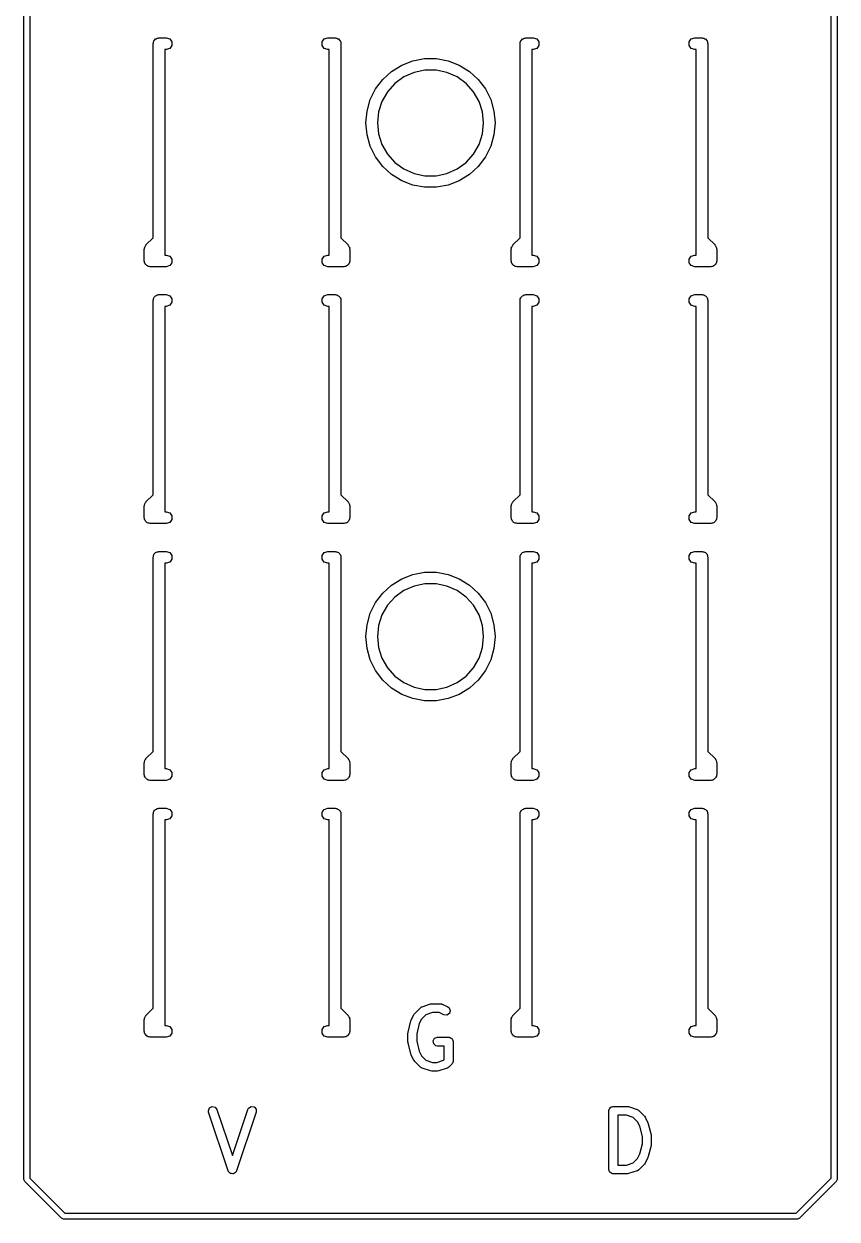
# Model space of a CAD drawing. Extents: x 93.1 to 106.9, y -113.8 to -76.2.
# Drawn here: x 93.08 to 106.92, y -113.8 to -93.44 of the extents above; entities that cross this region are included whole.
import ezdxf

# ---------------------------------------------------------------- set-up
doc = ezdxf.new("R2010")
doc.units = 0
doc.layers.add('BLACK', color=7, linetype='CONTINUOUS')

msp = doc.modelspace()

# ---------------------------------------------------------------- linework, layer by layer
at = {"layer": 'BLACK', "linetype": 'CONTINUOUS'}
for p, q in [((93.075, -113.125), (93.075, -76.875)), ((93.175, -76.89571), (93.175, -113.104289)), ((106.825, -113.104289), (106.825, -76.89571)), ((106.925, -76.875), (106.925, -113.125)), ((95.275, -93.775), (95.279894, -93.759937)), ((95.275, -97.083578), (95.275, -93.775)), ((95.279894, -93.744098), (95.289203, -93.731284)), ((95.279894, -93.759937), (95.279894, -93.744098)), ((95.289203, -93.731284), (95.294098, -93.716221)), ((95.294098, -93.716221), (95.306911, -93.706911)), ((95.306911, -93.706911), (95.316221, -93.694098)), ((95.316221, -93.694098), (95.331284, -93.689203)), ((95.331284, -93.689203), (95.344098, -93.679894)), ((95.344098, -93.679894), (95.359937, -93.679894)), ((95.359937, -93.679894), (95.375, -93.675)), ((95.375, -93.675), (95.5, -93.675)), ((95.5, -93.675), (95.558779, -93.694098)), ((95.558779, -93.855902), (95.5, -93.875)), ((95.558779, -93.694098), (95.595106, -93.744098)), ((95.595106, -93.805902), (95.558779, -93.855902)), ((95.595106, -93.744098), (95.595106, -93.805902)), ((98.154894, -93.744098), (98.191221, -93.694098)), ((98.154894, -93.805902), (98.154894, -93.744098)), ((98.191221, -93.855902), (98.154894, -93.805902)), ((98.191221, -93.694098), (98.25, -93.675)), ((98.25, -93.875), (98.191221, -93.855902)), ((98.25, -93.675), (98.375, -93.675)), ((98.375, -93.675), (98.390063, -93.679894)), ((98.390063, -93.679894), (98.405902, -93.679894)), ((98.405902, -93.679894), (98.418715, -93.689203)), ((98.418715, -93.689203), (98.433779, -93.694098)), ((98.433779, -93.694098), (98.443088, -93.706911)), ((98.443088, -93.706911), (98.455902, -93.716221)), ((98.455902, -93.716221), (98.460796, -93.731284)), ((98.460796, -93.731284), (98.470106, -93.744098)), ((98.470106, -93.744098), (98.470106, -93.759937)), ((98.470106, -93.759937), (98.475, -93.775)), ((98.475, -93.775), (98.475, -97.083579)), ((101.525, -93.775), (101.529894, -93.759937)), ((101.525, -97.083578), (101.525, -93.775)), ((101.529894, -93.744098), (101.539203, -93.731284)), ((101.529894, -93.759937), (101.529894, -93.744098)), ((101.539203, -93.731284), (101.544098, -93.716221)), ((101.544098, -93.716221), (101.556911, -93.706911)), ((101.556911, -93.706911), (101.566221, -93.694098)), ((101.566221, -93.694098), (101.581284, -93.689203)), ((101.581284, -93.689203), (101.594098, -93.679894)), ((101.594098, -93.679894), (101.609937, -93.679894)), ((101.609937, -93.679894), (101.625, -93.675)), ((101.625, -93.675), (101.75, -93.675)), ((101.75, -93.675), (101.808779, -93.694098)), ((101.808779, -93.855902), (101.75, -93.875)), ((101.808779, -93.694098), (101.845106, -93.744098)), ((101.845106, -93.805902), (101.808779, -93.855902)), ((101.845106, -93.744098), (101.845106, -93.805902)), ((104.404894, -93.744098), (104.441221, -93.694098)), ((104.404894, -93.805902), (104.404894, -93.744098)), ((104.441221, -93.855902), (104.404894, -93.805902)), ((104.441221, -93.694098), (104.5, -93.675)), ((104.5, -93.875), (104.441221, -93.855902)), ((104.5, -93.675), (104.625, -93.675)), ((104.625, -93.675), (104.640063, -93.679894)), ((104.640063, -93.679894), (104.655902, -93.679894)), ((104.655902, -93.679894), (104.668715, -93.689203)), ((104.668715, -93.689203), (104.683779, -93.694098)), ((104.683779, -93.694098), (104.693088, -93.706911)), ((104.693088, -93.706911), (104.705902, -93.716221)), ((104.705902, -93.716221), (104.710796, -93.731284)), ((104.710796, -93.731284), (104.720106, -93.744098)), ((104.720106, -93.744098), (104.720106, -93.759937)), ((104.720106, -93.759937), (104.725, -93.775)), ((104.725, -93.775), (104.725, -97.083579)), ((95.5, -93.875), (95.475, -93.875)), ((95.475, -93.875), (95.475, -97.125)), ((98.275, -93.875), (98.25, -93.875)), ((98.275, -97.125), (98.275, -93.875)), ((99.509688, -94.14032), (99.698971, -94.066992)), ((99.698971, -94.066992), (99.898505, -94.029692)), ((99.898505, -94.029692), (100.101495, -94.029692)), ((100.101495, -94.029692), (100.301029, -94.066992)), ((100.301029, -94.066992), (100.490312, -94.14032)), ((101.75, -93.875), (101.725, -93.875)), ((101.725, -93.875), (101.725, -97.125)), ((104.525, -93.875), (104.5, -93.875)), ((104.525, -97.125), (104.525, -93.875)), ((99.18709, -94.383935), (99.337102, -94.247181)), ((99.337102, -94.247181), (99.509688, -94.14032)), ((99.720353, -94.264335), (99.547522, -94.341284)), ((99.905406, -94.225), (99.720353, -94.264335)), ((100.094594, -94.225), (99.905406, -94.225)), ((100.279647, -94.264335), (100.094594, -94.225)), ((100.452479, -94.341284), (100.279647, -94.264335)), ((100.490312, -94.14032), (100.662898, -94.247181)), ((100.662898, -94.247181), (100.81291, -94.383935)), ((99.064761, -94.545925), (99.18709, -94.383935)), ((99.394466, -94.452486), (99.267874, -94.59308)), ((99.547522, -94.341284), (99.394466, -94.452486)), ((100.605534, -94.452486), (100.452479, -94.341284)), ((100.732126, -94.59308), (100.605534, -94.452486)), ((100.81291, -94.383935), (100.935239, -94.545925)), ((98.974281, -94.727634), (99.064761, -94.545925)), ((99.267874, -94.59308), (99.173281, -94.756921)), ((100.826719, -94.756921), (100.732126, -94.59308)), ((100.935239, -94.545925), (101.025719, -94.727634)), ((98.91873, -94.922876), (98.974281, -94.727634)), ((99.173281, -94.756921), (99.114818, -94.936849)), ((100.885182, -94.936849), (100.826719, -94.756921)), ((101.025719, -94.727634), (101.08127, -94.922876)), ((98.9, -95.125), (98.91873, -94.922876)), ((99.114818, -94.936849), (99.095043, -95.125)), ((100.904957, -95.125), (100.885182, -94.936849)), ((101.08127, -94.922876), (101.1, -95.125)), ((98.91873, -95.327124), (98.9, -95.125)), ((99.095043, -95.125), (99.114818, -95.313151)), ((100.885182, -95.313151), (100.904957, -95.125)), ((101.1, -95.125), (101.08127, -95.327124)), ((98.974281, -95.522366), (98.91873, -95.327124)), ((99.114818, -95.313151), (99.173281, -95.493079)), ((99.173281, -95.493079), (99.267874, -95.65692)), ((100.732126, -95.65692), (100.826719, -95.493079)), ((100.826719, -95.493079), (100.885182, -95.313151)), ((101.08127, -95.327124), (101.025719, -95.522366)), ((99.064761, -95.704075), (98.974281, -95.522366)), ((99.267874, -95.65692), (99.394466, -95.797514)), ((100.605534, -95.797514), (100.732126, -95.65692)), ((101.025719, -95.522366), (100.935239, -95.704075)), ((99.18709, -95.866065), (99.064761, -95.704075)), ((99.337102, -96.002819), (99.18709, -95.866065)), ((99.394466, -95.797514), (99.547521, -95.908716)), ((100.452479, -95.908716), (100.605534, -95.797514)), ((100.81291, -95.866065), (100.662898, -96.002819)), ((100.935239, -95.704075), (100.81291, -95.866065)), ((99.509688, -96.10968), (99.337102, -96.002819)), ((99.698971, -96.183008), (99.509688, -96.10968)), ((99.547521, -95.908716), (99.720353, -95.985665)), ((99.720353, -95.985665), (99.905406, -96.025)), ((99.905406, -96.025), (100.094594, -96.025)), ((100.094594, -96.025), (100.279647, -95.985665)), ((100.279647, -95.985665), (100.452479, -95.908716)), ((100.490312, -96.10968), (100.301029, -96.183008)), ((100.662898, -96.002819), (100.490312, -96.10968)), ((99.898505, -96.220308), (99.698971, -96.183008)), ((100.101495, -96.220308), (99.898505, -96.220308)), ((100.301029, -96.183008), (100.101495, -96.220308)), ((95.154289, -97.204291), (95.275, -97.083578)), ((95.475, -97.125), (95.475, -97.375001)), ((98.275, -97.375001), (98.275, -97.125)), ((98.475, -97.083579), (98.595711, -97.204291)), ((101.404289, -97.204291), (101.525, -97.083578)), ((101.725, -97.125), (101.725, -97.375001)), ((104.525, -97.375001), (104.525, -97.125)), ((104.725, -97.083579), (104.845711, -97.204291)), ((95.125, -97.275001), (95.127493, -97.267327)), ((95.125, -97.475), (95.125, -97.275001)), ((95.126231, -97.259358), (95.136861, -97.238494)), ((95.127493, -97.267327), (95.126231, -97.259358)), ((95.136861, -97.238494), (95.144098, -97.216222)), ((95.144098, -97.216222), (95.150626, -97.211478)), ((95.150626, -97.211478), (95.154289, -97.204291)), ((98.595711, -97.204291), (98.599373, -97.211478)), ((98.599373, -97.211478), (98.605902, -97.216222)), ((98.605902, -97.216222), (98.613137, -97.238491)), ((98.613137, -97.238491), (98.62377, -97.259358)), ((98.62377, -97.259358), (98.622507, -97.267329)), ((98.622507, -97.267329), (98.625, -97.275001)), ((98.625, -97.275001), (98.625, -97.475)), ((101.375, -97.275001), (101.377493, -97.267327)), ((101.375, -97.475), (101.375, -97.275001)), ((101.376231, -97.259358), (101.386861, -97.238494)), ((101.377493, -97.267327), (101.376231, -97.259358)), ((101.386861, -97.238494), (101.394098, -97.216222)), ((101.394098, -97.216222), (101.400626, -97.211478)), ((101.400626, -97.211478), (101.404289, -97.204291)), ((104.845711, -97.204291), (104.849373, -97.211478)), ((104.849373, -97.211478), (104.855902, -97.216222)), ((104.855902, -97.216222), (104.863137, -97.238491)), ((104.863137, -97.238491), (104.87377, -97.259358)), ((104.87377, -97.259358), (104.872507, -97.267329)), ((104.872507, -97.267329), (104.875, -97.275001)), ((104.875, -97.275001), (104.875, -97.475)), ((95.129894, -97.490062), (95.125, -97.475)), ((95.129894, -97.505901), (95.129894, -97.490062)), ((95.139203, -97.518715), (95.129894, -97.505901)), ((95.144098, -97.533779), (95.139203, -97.518715)), ((95.15691, -97.543087), (95.144098, -97.533779)), ((95.475, -97.375001), (95.5, -97.375001)), ((95.5, -97.375001), (95.558779, -97.394099)), ((95.558779, -97.394099), (95.595106, -97.444099)), ((95.595106, -97.505903), (95.558779, -97.555903)), ((95.595106, -97.444099), (95.595106, -97.505903)), ((98.154894, -97.444099), (98.191221, -97.394099)), ((98.154894, -97.505903), (98.154894, -97.444099)), ((98.191221, -97.555903), (98.154894, -97.505903)), ((98.191221, -97.394099), (98.25, -97.375001)), ((98.25, -97.375001), (98.275, -97.375001)), ((98.605902, -97.533779), (98.593089, -97.543087)), ((98.610796, -97.518715), (98.605902, -97.533779)), ((98.620106, -97.505901), (98.610796, -97.518715)), ((98.625, -97.475), (98.620106, -97.490062)), ((98.620106, -97.490062), (98.620106, -97.505901)), ((101.379894, -97.490062), (101.375, -97.475)), ((101.379894, -97.505901), (101.379894, -97.490062)), ((101.389203, -97.518715), (101.379894, -97.505901)), ((101.394098, -97.533779), (101.389203, -97.518715)), ((101.40691, -97.543087), (101.394098, -97.533779)), ((101.725, -97.375001), (101.75, -97.375001)), ((101.75, -97.375001), (101.808779, -97.394099)), ((101.808779, -97.394099), (101.845106, -97.444099)), ((101.845106, -97.505903), (101.808779, -97.555903)), ((101.845106, -97.444099), (101.845106, -97.505903)), ((104.404894, -97.444099), (104.441221, -97.394099)), ((104.404894, -97.505903), (104.404894, -97.444099)), ((104.441221, -97.555903), (104.404894, -97.505903)), ((104.441221, -97.394099), (104.5, -97.375001)), ((104.5, -97.375001), (104.525, -97.375001)), ((104.855902, -97.533779), (104.843089, -97.543087)), ((104.860796, -97.518715), (104.855902, -97.533779)), ((104.870106, -97.505901), (104.860796, -97.518715)), ((104.875, -97.475), (104.870106, -97.490062)), ((104.870106, -97.490062), (104.870106, -97.505901)), ((95.16622, -97.555902), (95.15691, -97.543087)), ((95.181284, -97.560796), (95.16622, -97.555902)), ((95.194098, -97.570106), (95.181284, -97.560796)), ((95.209936, -97.570106), (95.194098, -97.570106)), ((95.224999, -97.575), (95.209936, -97.570106)), ((95.374999, -97.575001), (95.224999, -97.575)), ((95.375, -97.575001), (95.374999, -97.575)), ((95.374999, -97.575), (95.374999, -97.575001)), ((95.5, -97.575001), (95.375, -97.575001)), ((95.558779, -97.555903), (95.5, -97.575001)), ((98.25, -97.575001), (98.191221, -97.555903)), ((98.375, -97.575001), (98.25, -97.575001)), ((98.375001, -97.575001), (98.375, -97.575)), ((98.375, -97.575), (98.375, -97.575001)), ((98.525001, -97.575), (98.375001, -97.575001)), ((98.540064, -97.570106), (98.525001, -97.575)), ((98.555902, -97.570106), (98.540064, -97.570106)), ((98.568715, -97.560796), (98.555902, -97.570106)), ((98.58378, -97.555902), (98.568715, -97.560796)), ((98.593089, -97.543087), (98.58378, -97.555902)), ((101.41622, -97.555902), (101.40691, -97.543087)), ((101.431284, -97.560796), (101.41622, -97.555902)), ((101.444098, -97.570106), (101.431284, -97.560796)), ((101.459936, -97.570106), (101.444098, -97.570106)), ((101.474999, -97.575), (101.459936, -97.570106)), ((101.624999, -97.575001), (101.474999, -97.575)), ((101.625, -97.575001), (101.624999, -97.575)), ((101.624999, -97.575), (101.624999, -97.575001)), ((101.75, -97.575001), (101.625, -97.575001)), ((101.808779, -97.555903), (101.75, -97.575001)), ((104.5, -97.575001), (104.441221, -97.555903)), ((104.625, -97.575001), (104.5, -97.575001)), ((104.625001, -97.575001), (104.625, -97.575)), ((104.625, -97.575), (104.625, -97.575001)), ((104.775001, -97.575), (104.625001, -97.575001)), ((104.790064, -97.570106), (104.775001, -97.575)), ((104.805902, -97.570106), (104.790064, -97.570106)), ((104.818715, -97.560796), (104.805902, -97.570106)), ((104.83378, -97.555902), (104.818715, -97.560796)), ((104.843089, -97.543087), (104.83378, -97.555902)), ((95.275, -98.15), (95.279894, -98.134937)), ((95.279894, -98.119098), (95.289203, -98.106284)), ((95.279894, -98.134937), (95.279894, -98.119098)), ((95.289203, -98.106284), (95.294098, -98.091221)), ((95.294098, -98.091221), (95.306911, -98.081911)), ((95.306911, -98.081911), (95.316221, -98.069098)), ((95.316221, -98.069098), (95.331284, -98.064203)), ((95.331284, -98.064203), (95.344098, -98.054894)), ((95.344098, -98.054894), (95.359937, -98.054894)), ((95.359937, -98.054894), (95.375, -98.05)), ((95.375, -98.05), (95.5, -98.05)), ((95.5, -98.05), (95.558779, -98.069098)), ((95.558779, -98.069098), (95.595106, -98.119098)), ((95.595106, -98.119098), (95.595106, -98.180902)), ((98.154894, -98.119098), (98.191221, -98.069098)), ((98.154894, -98.180902), (98.154894, -98.119098)), ((98.191221, -98.069098), (98.25, -98.05)), ((98.25, -98.05), (98.375, -98.05)), ((98.375, -98.05), (98.390063, -98.054894)), ((98.390063, -98.054894), (98.405902, -98.054894)), ((98.405902, -98.054894), (98.418715, -98.064203)), ((98.418715, -98.064203), (98.433779, -98.069098)), ((98.433779, -98.069098), (98.443088, -98.081911)), ((98.443088, -98.081911), (98.455902, -98.091221)), ((98.455902, -98.091221), (98.460796, -98.106284)), ((98.460796, -98.106284), (98.470106, -98.119098)), ((98.470106, -98.119098), (98.470106, -98.134937)), ((98.470106, -98.134937), (98.475, -98.15)), ((101.525, -98.15), (101.529894, -98.134937)), ((101.529894, -98.119098), (101.539203, -98.106284)), ((101.529894, -98.134937), (101.529894, -98.119098)), ((101.539203, -98.106284), (101.544098, -98.091221)), ((101.544098, -98.091221), (101.556911, -98.081911)), ((101.556911, -98.081911), (101.566221, -98.069098)), ((101.566221, -98.069098), (101.581284, -98.064203)), ((101.581284, -98.064203), (101.594098, -98.054894)), ((101.594098, -98.054894), (101.609937, -98.054894)), ((101.609937, -98.054894), (101.625, -98.05)), ((101.625, -98.05), (101.75, -98.05)), ((101.75, -98.05), (101.808779, -98.069098)), ((101.808779, -98.069098), (101.845106, -98.119098)), ((101.845106, -98.119098), (101.845106, -98.180902)), ((104.404894, -98.119098), (104.441221, -98.069098)), ((104.404894, -98.180902), (104.404894, -98.119098)), ((104.441221, -98.069098), (104.5, -98.05)), ((104.5, -98.05), (104.625, -98.05)), ((104.625, -98.05), (104.640063, -98.054894)), ((104.640063, -98.054894), (104.655902, -98.054894)), ((104.655902, -98.054894), (104.668715, -98.064203)), ((104.668715, -98.064203), (104.683779, -98.069098)), ((104.683779, -98.069098), (104.693088, -98.081911)), ((104.693088, -98.081911), (104.705902, -98.091221)), ((104.705902, -98.091221), (104.710796, -98.106284)), ((104.710796, -98.106284), (104.720106, -98.119098)), ((104.720106, -98.119098), (104.720106, -98.134937)), ((104.720106, -98.134937), (104.725, -98.15)), ((95.275, -101.458578), (95.275, -98.15)), ((95.5, -98.25), (95.475, -98.25)), ((95.475, -98.25), (95.475, -101.5)), ((95.558779, -98.230902), (95.5, -98.25)), ((95.595106, -98.180902), (95.558779, -98.230902)), ((98.191221, -98.230902), (98.154894, -98.180902)), ((98.25, -98.25), (98.191221, -98.230902)), ((98.275, -98.25), (98.25, -98.25)), ((98.275, -101.5), (98.275, -98.25)), ((98.475, -98.15), (98.475, -101.458579)), ((101.525, -101.458578), (101.525, -98.15)), ((101.75, -98.25), (101.725, -98.25)), ((101.725, -98.25), (101.725, -101.5)), ((101.808779, -98.230902), (101.75, -98.25)), ((101.845106, -98.180902), (101.808779, -98.230902)), ((104.441221, -98.230902), (104.404894, -98.180902)), ((104.5, -98.25), (104.441221, -98.230902)), ((104.525, -98.25), (104.5, -98.25)), ((104.525, -101.5), (104.525, -98.25)), ((104.725, -98.15), (104.725, -101.458579)), ((95.136861, -101.613494), (95.144098, -101.591222)), ((95.144098, -101.591222), (95.150626, -101.586478)), ((95.150626, -101.586478), (95.154289, -101.579291)), ((95.154289, -101.579291), (95.275, -101.458578)), ((95.475, -101.5), (95.475, -101.750001)), ((98.275, -101.750001), (98.275, -101.5)), ((98.475, -101.458579), (98.595711, -101.579291)), ((98.595711, -101.579291), (98.599373, -101.586478)), ((98.599373, -101.586478), (98.605902, -101.591222)), ((98.605902, -101.591222), (98.613137, -101.613491)), ((101.386861, -101.613494), (101.394098, -101.591222)), ((101.394098, -101.591222), (101.400626, -101.586478)), ((101.400626, -101.586478), (101.404289, -101.579291)), ((101.404289, -101.579291), (101.525, -101.458578)), ((101.725, -101.5), (101.725, -101.750001)), ((104.525, -101.750001), (104.525, -101.5)), ((104.725, -101.458579), (104.845711, -101.579291)), ((104.845711, -101.579291), (104.849373, -101.586478)), ((104.849373, -101.586478), (104.855902, -101.591222)), ((104.855902, -101.591222), (104.863137, -101.613491)), ((95.125, -101.650001), (95.127493, -101.642327)), ((95.125, -101.85), (95.125, -101.650001)), ((95.126231, -101.634358), (95.136861, -101.613494)), ((95.127493, -101.642327), (95.126231, -101.634358)), ((95.475, -101.750001), (95.5, -101.750001)), ((95.5, -101.750001), (95.558779, -101.769099)), ((95.558779, -101.769099), (95.595106, -101.819099)), ((98.154894, -101.819099), (98.191221, -101.769099)), ((98.191221, -101.769099), (98.25, -101.750001)), ((98.25, -101.750001), (98.275, -101.750001)), ((98.613137, -101.613491), (98.62377, -101.634358)), ((98.62377, -101.634358), (98.622507, -101.642329)), ((98.622507, -101.642329), (98.625, -101.650001)), ((98.625, -101.650001), (98.625, -101.85)), ((101.375, -101.650001), (101.377493, -101.642327)), ((101.375, -101.85), (101.375, -101.650001)), ((101.376231, -101.634358), (101.386861, -101.613494)), ((101.377493, -101.642327), (101.376231, -101.634358)), ((101.725, -101.750001), (101.75, -101.750001)), ((101.75, -101.750001), (101.808779, -101.769099)), ((101.808779, -101.769099), (101.845106, -101.819099)), ((104.404894, -101.819099), (104.441221, -101.769099)), ((104.441221, -101.769099), (104.5, -101.750001)), ((104.5, -101.750001), (104.525, -101.750001)), ((104.863137, -101.613491), (104.87377, -101.634358)), ((104.87377, -101.634358), (104.872507, -101.642329)), ((104.872507, -101.642329), (104.875, -101.650001)), ((104.875, -101.650001), (104.875, -101.85)), ((95.129894, -101.865062), (95.125, -101.85)), ((95.129894, -101.880901), (95.129894, -101.865062)), ((95.139203, -101.893715), (95.129894, -101.880901)), ((95.144098, -101.908779), (95.139203, -101.893715)), ((95.15691, -101.918087), (95.144098, -101.908779)), ((95.16622, -101.930902), (95.15691, -101.918087)), ((95.181284, -101.935796), (95.16622, -101.930902)), ((95.194098, -101.945106), (95.181284, -101.935796)), ((95.209936, -101.945106), (95.194098, -101.945106)), ((95.224999, -101.95), (95.209936, -101.945106)), ((95.374999, -101.950001), (95.224999, -101.95)), ((95.375, -101.950001), (95.374999, -101.95)), ((95.374999, -101.95), (95.374999, -101.950001)), ((95.5, -101.950001), (95.375, -101.950001)), ((95.558779, -101.930903), (95.5, -101.950001)), ((95.595106, -101.880903), (95.558779, -101.930903)), ((95.595106, -101.819099), (95.595106, -101.880903)), ((98.154894, -101.880903), (98.154894, -101.819099)), ((98.191221, -101.930903), (98.154894, -101.880903)), ((98.25, -101.950001), (98.191221, -101.930903)), ((98.375, -101.950001), (98.25, -101.950001)), ((98.375001, -101.950001), (98.375, -101.95)), ((98.375, -101.95), (98.375, -101.950001)), ((98.525001, -101.95), (98.375001, -101.950001)), ((98.540064, -101.945106), (98.525001, -101.95)), ((98.555902, -101.945106), (98.540064, -101.945106)), ((98.568715, -101.935796), (98.555902, -101.945106)), ((98.58378, -101.930902), (98.568715, -101.935796)), ((98.593089, -101.918087), (98.58378, -101.930902)), ((98.605902, -101.908779), (98.593089, -101.918087)), ((98.610796, -101.893715), (98.605902, -101.908779)), ((98.620106, -101.880901), (98.610796, -101.893715)), ((98.625, -101.85), (98.620106, -101.865062)), ((98.620106, -101.865062), (98.620106, -101.880901)), ((101.379894, -101.865062), (101.375, -101.85)), ((101.379894, -101.880901), (101.379894, -101.865062)), ((101.389203, -101.893715), (101.379894, -101.880901)), ((101.394098, -101.908779), (101.389203, -101.893715)), ((101.40691, -101.918087), (101.394098, -101.908779)), ((101.41622, -101.930902), (101.40691, -101.918087)), ((101.431284, -101.935796), (101.41622, -101.930902)), ((101.444098, -101.945106), (101.431284, -101.935796)), ((101.459936, -101.945106), (101.444098, -101.945106)), ((101.474999, -101.95), (101.459936, -101.945106)), ((101.624999, -101.950001), (101.474999, -101.95)), ((101.625, -101.950001), (101.624999, -101.95)), ((101.624999, -101.95), (101.624999, -101.950001)), ((101.75, -101.950001), (101.625, -101.950001)), ((101.808779, -101.930903), (101.75, -101.950001)), ((101.845106, -101.880903), (101.808779, -101.930903)), ((101.845106, -101.819099), (101.845106, -101.880903)), ((104.404894, -101.880903), (104.404894, -101.819099)), ((104.441221, -101.930903), (104.404894, -101.880903)), ((104.5, -101.950001), (104.441221, -101.930903)), ((104.625, -101.950001), (104.5, -101.950001)), ((104.625001, -101.950001), (104.625, -101.95)), ((104.625, -101.95), (104.625, -101.950001)), ((104.775001, -101.95), (104.625001, -101.950001)), ((104.790064, -101.945106), (104.775001, -101.95)), ((104.805902, -101.945106), (104.790064, -101.945106)), ((104.818715, -101.935796), (104.805902, -101.945106)), ((104.83378, -101.930902), (104.818715, -101.935796)), ((104.843089, -101.918087), (104.83378, -101.930902)), ((104.855902, -101.908779), (104.843089, -101.918087)), ((104.860796, -101.893715), (104.855902, -101.908779)), ((104.870106, -101.880901), (104.860796, -101.893715)), ((104.875, -101.85), (104.870106, -101.865062)), ((104.870106, -101.865062), (104.870106, -101.880901)), ((95.275, -102.525), (95.279894, -102.509937)), ((95.275, -105.833578), (95.275, -102.525)), ((95.279894, -102.494098), (95.289203, -102.481284)), ((95.279894, -102.509937), (95.279894, -102.494098)), ((95.289203, -102.481284), (95.294098, -102.466221)), ((95.294098, -102.466221), (95.306911, -102.456911)), ((95.306911, -102.456911), (95.316221, -102.444098)), ((95.316221, -102.444098), (95.331284, -102.439203)), ((95.331284, -102.439203), (95.344098, -102.429894)), ((95.344098, -102.429894), (95.359937, -102.429894)), ((95.359937, -102.429894), (95.375, -102.425)), ((95.375, -102.425), (95.5, -102.425)), ((95.5, -102.625), (95.475, -102.625)), ((95.475, -102.625), (95.475, -105.875)), ((95.5, -102.425), (95.558779, -102.444098)), ((95.558779, -102.605902), (95.5, -102.625)), ((95.558779, -102.444098), (95.595106, -102.494098)), ((95.595106, -102.555902), (95.558779, -102.605902)), ((95.595106, -102.494098), (95.595106, -102.555902)), ((98.154894, -102.494098), (98.191221, -102.444098)), ((98.154894, -102.555902), (98.154894, -102.494098)), ((98.191221, -102.605902), (98.154894, -102.555902)), ((98.191221, -102.444098), (98.25, -102.425)), ((98.25, -102.625), (98.191221, -102.605902)), ((98.25, -102.425), (98.375, -102.425)), ((98.275, -102.625), (98.25, -102.625)), ((98.275, -105.875), (98.275, -102.625)), ((98.375, -102.425), (98.390063, -102.429894)), ((98.390063, -102.429894), (98.405902, -102.429894)), ((98.405902, -102.429894), (98.418715, -102.439203)), ((98.418715, -102.439203), (98.433779, -102.444098)), ((98.433779, -102.444098), (98.443088, -102.456911)), ((98.443088, -102.456911), (98.455902, -102.466221)), ((98.455902, -102.466221), (98.460796, -102.481284)), ((98.460796, -102.481284), (98.470106, -102.494098)), ((98.470106, -102.494098), (98.470106, -102.509937)), ((98.470106, -102.509937), (98.475, -102.525)), ((98.475, -102.525), (98.475, -105.833579)), ((101.525, -102.525), (101.529894, -102.509937)), ((101.525, -105.833578), (101.525, -102.525)), ((101.529894, -102.494098), (101.539203, -102.481284)), ((101.529894, -102.509937), (101.529894, -102.494098)), ((101.539203, -102.481284), (101.544098, -102.466221)), ((101.544098, -102.466221), (101.556911, -102.456911)), ((101.556911, -102.456911), (101.566221, -102.444098)), ((101.566221, -102.444098), (101.581284, -102.439203)), ((101.581284, -102.439203), (101.594098, -102.429894)), ((101.594098, -102.429894), (101.609937, -102.429894)), ((101.609937, -102.429894), (101.625, -102.425)), ((101.625, -102.425), (101.75, -102.425)), ((101.75, -102.625), (101.725, -102.625)), ((101.725, -102.625), (101.725, -105.875)), ((101.75, -102.425), (101.808779, -102.444098)), ((101.808779, -102.605902), (101.75, -102.625)), ((101.808779, -102.444098), (101.845106, -102.494098)), ((101.845106, -102.555902), (101.808779, -102.605902)), ((101.845106, -102.494098), (101.845106, -102.555902)), ((104.404894, -102.494098), (104.441221, -102.444098)), ((104.404894, -102.555902), (104.404894, -102.494098)), ((104.441221, -102.605902), (104.404894, -102.555902)), ((104.441221, -102.444098), (104.5, -102.425)), ((104.5, -102.625), (104.441221, -102.605902)), ((104.5, -102.425), (104.625, -102.425)), ((104.525, -102.625), (104.5, -102.625)), ((104.525, -105.875), (104.525, -102.625)), ((104.625, -102.425), (104.640063, -102.429894)), ((104.640063, -102.429894), (104.655902, -102.429894)), ((104.655902, -102.429894), (104.668715, -102.439203)), ((104.668715, -102.439203), (104.683779, -102.444098)), ((104.683779, -102.444098), (104.693088, -102.456911)), ((104.693088, -102.456911), (104.705902, -102.466221)), ((104.705902, -102.466221), (104.710796, -102.481284)), ((104.710796, -102.481284), (104.720106, -102.494098)), ((104.720106, -102.494098), (104.720106, -102.509937)), ((104.720106, -102.509937), (104.725, -102.525)), ((104.725, -102.525), (104.725, -105.833579)), ((99.509688, -102.89032), (99.698971, -102.816992)), ((99.698971, -102.816992), (99.898505, -102.779692)), ((99.898505, -102.779692), (100.101495, -102.779692)), ((100.101495, -102.779692), (100.301029, -102.816992)), ((100.301029, -102.816992), (100.490312, -102.89032)), ((99.18709, -103.133935), (99.337102, -102.997181)), ((99.337102, -102.997181), (99.509688, -102.89032)), ((99.720353, -103.014335), (99.547522, -103.091284)), ((99.905406, -102.975), (99.720353, -103.014335)), ((100.094594, -102.975), (99.905406, -102.975)), ((100.279647, -103.014335), (100.094594, -102.975)), ((100.452479, -103.091284), (100.279647, -103.014335)), ((100.490312, -102.89032), (100.662898, -102.997181)), ((100.662898, -102.997181), (100.81291, -103.133935)), ((99.064761, -103.295925), (99.18709, -103.133935)), ((99.394466, -103.202486), (99.267874, -103.34308)), ((99.547522, -103.091284), (99.394466, -103.202486)), ((100.605534, -103.202486), (100.452479, -103.091284)), ((100.732126, -103.34308), (100.605534, -103.202486)), ((100.81291, -103.133935), (100.935239, -103.295925)), ((98.974281, -103.477634), (99.064761, -103.295925)), ((99.267874, -103.34308), (99.173281, -103.506921)), ((100.826719, -103.506921), (100.732126, -103.34308)), ((100.935239, -103.295925), (101.025719, -103.477634)), ((98.91873, -103.672876), (98.974281, -103.477634)), ((99.173281, -103.506921), (99.114818, -103.686849)), ((100.885182, -103.686849), (100.826719, -103.506921)), ((101.025719, -103.477634), (101.08127, -103.672876)), ((98.9, -103.875), (98.91873, -103.672876)), ((99.114818, -103.686849), (99.095043, -103.875)), ((100.904957, -103.875), (100.885182, -103.686849)), ((101.08127, -103.672876), (101.1, -103.875)), ((98.91873, -104.077124), (98.9, -103.875)), ((99.095043, -103.875), (99.114818, -104.063151)), ((100.885182, -104.063151), (100.904957, -103.875)), ((101.1, -103.875), (101.08127, -104.077124)), ((98.974281, -104.272366), (98.91873, -104.077124)), ((99.114818, -104.063151), (99.173281, -104.243079)), ((99.173281, -104.243079), (99.267874, -104.40692)), ((100.732126, -104.40692), (100.826719, -104.243079)), ((100.826719, -104.243079), (100.885182, -104.063151)), ((101.08127, -104.077124), (101.025719, -104.272366)), ((99.064761, -104.454075), (98.974281, -104.272366)), ((99.18709, -104.616065), (99.064761, -104.454075)), ((99.267874, -104.40692), (99.394466, -104.547514)), ((100.605534, -104.547514), (100.732126, -104.40692)), ((100.935239, -104.454075), (100.81291, -104.616065)), ((101.025719, -104.272366), (100.935239, -104.454075)), ((99.337102, -104.752819), (99.18709, -104.616065)), ((99.394466, -104.547514), (99.547521, -104.658716)), ((99.547521, -104.658716), (99.720353, -104.735665)), ((100.279647, -104.735665), (100.452479, -104.658716)), ((100.452479, -104.658716), (100.605534, -104.547514)), ((100.81291, -104.616065), (100.662898, -104.752819)), ((99.509688, -104.85968), (99.337102, -104.752819)), ((99.698971, -104.933008), (99.509688, -104.85968)), ((99.720353, -104.735665), (99.905406, -104.775)), ((99.905406, -104.775), (100.094594, -104.775)), ((100.094594, -104.775), (100.279647, -104.735665)), ((100.490312, -104.85968), (100.301029, -104.933008)), ((100.662898, -104.752819), (100.490312, -104.85968)), ((99.898505, -104.970308), (99.698971, -104.933008)), ((100.101495, -104.970308), (99.898505, -104.970308)), ((100.301029, -104.933008), (100.101495, -104.970308)), ((95.154289, -105.954291), (95.275, -105.833578)), ((95.475, -105.875), (95.475, -106.125001)), ((98.275, -106.125001), (98.275, -105.875)), ((98.475, -105.833579), (98.595711, -105.954291)), ((101.404289, -105.954291), (101.525, -105.833578)), ((101.725, -105.875), (101.725, -106.125001)), ((104.525, -106.125001), (104.525, -105.875)), ((104.725, -105.833579), (104.845711, -105.954291)), ((95.125, -106.025001), (95.127493, -106.017327)), ((95.125, -106.225), (95.125, -106.025001)), ((95.126231, -106.009358), (95.136861, -105.988494)), ((95.127493, -106.017327), (95.126231, -106.009358)), ((95.136861, -105.988494), (95.144098, -105.966222)), ((95.144098, -105.966222), (95.150626, -105.961478)), ((95.150626, -105.961478), (95.154289, -105.954291)), ((98.595711, -105.954291), (98.599373, -105.961478)), ((98.599373, -105.961478), (98.605902, -105.966222)), ((98.605902, -105.966222), (98.613137, -105.988491)), ((98.613137, -105.988491), (98.62377, -106.009358)), ((98.62377, -106.009358), (98.622507, -106.017329)), ((98.622507, -106.017329), (98.625, -106.025001)), ((98.625, -106.025001), (98.625, -106.225)), ((101.375, -106.025001), (101.377493, -106.017327)), ((101.375, -106.225), (101.375, -106.025001)), ((101.376231, -106.009358), (101.386861, -105.988494)), ((101.377493, -106.017327), (101.376231, -106.009358)), ((101.386861, -105.988494), (101.394098, -105.966222)), ((101.394098, -105.966222), (101.400626, -105.961478)), ((101.400626, -105.961478), (101.404289, -105.954291)), ((104.845711, -105.954291), (104.849373, -105.961478)), ((104.849373, -105.961478), (104.855902, -105.966222)), ((104.855902, -105.966222), (104.863137, -105.988491)), ((104.863137, -105.988491), (104.87377, -106.009358)), ((104.87377, -106.009358), (104.872507, -106.017329)), ((104.872507, -106.017329), (104.875, -106.025001)), ((104.875, -106.025001), (104.875, -106.225)), ((95.129894, -106.240062), (95.125, -106.225)), ((95.129894, -106.255901), (95.129894, -106.240062)), ((95.139203, -106.268715), (95.129894, -106.255901)), ((95.144098, -106.283779), (95.139203, -106.268715)), ((95.15691, -106.293087), (95.144098, -106.283779)), ((95.475, -106.125001), (95.5, -106.125001)), ((95.5, -106.125001), (95.558779, -106.144099)), ((95.558779, -106.144099), (95.595106, -106.194099)), ((95.595106, -106.255903), (95.558779, -106.305903)), ((95.595106, -106.194099), (95.595106, -106.255903)), ((98.154894, -106.194099), (98.191221, -106.144099)), ((98.154894, -106.255903), (98.154894, -106.194099)), ((98.191221, -106.305903), (98.154894, -106.255903)), ((98.191221, -106.144099), (98.25, -106.125001)), ((98.25, -106.125001), (98.275, -106.125001)), ((98.605902, -106.283779), (98.593089, -106.293087)), ((98.610796, -106.268715), (98.605902, -106.283779)), ((98.620106, -106.255901), (98.610796, -106.268715)), ((98.625, -106.225), (98.620106, -106.240062)), ((98.620106, -106.240062), (98.620106, -106.255901)), ((101.379894, -106.240062), (101.375, -106.225)), ((101.379894, -106.255901), (101.379894, -106.240062)), ((101.389203, -106.268715), (101.379894, -106.255901)), ((101.394098, -106.283779), (101.389203, -106.268715)), ((101.40691, -106.293087), (101.394098, -106.283779)), ((101.725, -106.125001), (101.75, -106.125001)), ((101.75, -106.125001), (101.808779, -106.144099)), ((101.808779, -106.144099), (101.845106, -106.194099)), ((101.845106, -106.255903), (101.808779, -106.305903)), ((101.845106, -106.194099), (101.845106, -106.255903)), ((104.404894, -106.194099), (104.441221, -106.144099)), ((104.404894, -106.255903), (104.404894, -106.194099)), ((104.441221, -106.305903), (104.404894, -106.255903)), ((104.441221, -106.144099), (104.5, -106.125001)), ((104.5, -106.125001), (104.525, -106.125001)), ((104.855902, -106.283779), (104.843089, -106.293087)), ((104.860796, -106.268715), (104.855902, -106.283779)), ((104.870106, -106.255901), (104.860796, -106.268715)), ((104.875, -106.225), (104.870106, -106.240062)), ((104.870106, -106.240062), (104.870106, -106.255901)), ((95.16622, -106.305902), (95.15691, -106.293087)), ((95.181284, -106.310796), (95.16622, -106.305902)), ((95.194098, -106.320106), (95.181284, -106.310796)), ((95.209936, -106.320106), (95.194098, -106.320106)), ((95.224999, -106.325), (95.209936, -106.320106)), ((95.374999, -106.325001), (95.224999, -106.325)), ((95.375, -106.325001), (95.374999, -106.325)), ((95.374999, -106.325), (95.374999, -106.325001)), ((95.5, -106.325001), (95.375, -106.325001)), ((95.558779, -106.305903), (95.5, -106.325001)), ((98.25, -106.325001), (98.191221, -106.305903)), ((98.375, -106.325001), (98.25, -106.325001)), ((98.375001, -106.325001), (98.375, -106.325)), ((98.375, -106.325), (98.375, -106.325001)), ((98.525001, -106.325), (98.375001, -106.325001)), ((98.540064, -106.320106), (98.525001, -106.325)), ((98.555902, -106.320106), (98.540064, -106.320106)), ((98.568715, -106.310796), (98.555902, -106.320106)), ((98.58378, -106.305902), (98.568715, -106.310796)), ((98.593089, -106.293087), (98.58378, -106.305902)), ((101.41622, -106.305902), (101.40691, -106.293087)), ((101.431284, -106.310796), (101.41622, -106.305902)), ((101.444098, -106.320106), (101.431284, -106.310796)), ((101.459936, -106.320106), (101.444098, -106.320106)), ((101.474999, -106.325), (101.459936, -106.320106)), ((101.624999, -106.325001), (101.474999, -106.325)), ((101.625, -106.325001), (101.624999, -106.325)), ((101.624999, -106.325), (101.624999, -106.325001)), ((101.75, -106.325001), (101.625, -106.325001)), ((101.808779, -106.305903), (101.75, -106.325001)), ((104.5, -106.325001), (104.441221, -106.305903)), ((104.625, -106.325001), (104.5, -106.325001)), ((104.625001, -106.325001), (104.625, -106.325)), ((104.625, -106.325), (104.625, -106.325001)), ((104.775001, -106.325), (104.625001, -106.325001)), ((104.790064, -106.320106), (104.775001, -106.325)), ((104.805902, -106.320106), (104.790064, -106.320106)), ((104.818715, -106.310796), (104.805902, -106.320106)), ((104.83378, -106.305902), (104.818715, -106.310796)), ((104.843089, -106.293087), (104.83378, -106.305902)), ((95.275, -106.9), (95.279894, -106.884937)), ((95.275, -110.208578), (95.275, -106.9)), ((95.279894, -106.869098), (95.289203, -106.856284)), ((95.279894, -106.884937), (95.279894, -106.869098)), ((95.289203, -106.856284), (95.294098, -106.841221)), ((95.294098, -106.841221), (95.306911, -106.831911)), ((95.306911, -106.831911), (95.316221, -106.819098)), ((95.316221, -106.819098), (95.331284, -106.814203)), ((95.331284, -106.814203), (95.344098, -106.804894)), ((95.344098, -106.804894), (95.359937, -106.804894)), ((95.359937, -106.804894), (95.375, -106.8)), ((95.375, -106.8), (95.5, -106.8)), ((95.5, -106.8), (95.558779, -106.819098)), ((95.558779, -106.819098), (95.595106, -106.869098)), ((95.595106, -106.869098), (95.595106, -106.930902)), ((98.154894, -106.869098), (98.191221, -106.819098)), ((98.154894, -106.930902), (98.154894, -106.869098)), ((98.191221, -106.819098), (98.25, -106.8)), ((98.25, -106.8), (98.375, -106.8)), ((98.375, -106.8), (98.390063, -106.804894)), ((98.390063, -106.804894), (98.405902, -106.804894)), ((98.405902, -106.804894), (98.418715, -106.814203)), ((98.418715, -106.814203), (98.433779, -106.819098)), ((98.433779, -106.819098), (98.443088, -106.831911)), ((98.443088, -106.831911), (98.455902, -106.841221)), ((98.455902, -106.841221), (98.460796, -106.856284)), ((98.460796, -106.856284), (98.470106, -106.869098)), ((98.470106, -106.869098), (98.470106, -106.884937)), ((98.470106, -106.884937), (98.475, -106.9)), ((98.475, -106.9), (98.475, -110.208579)), ((101.525, -106.9), (101.529894, -106.884937)), ((101.525, -110.208578), (101.525, -106.9)), ((101.529894, -106.869098), (101.539203, -106.856284)), ((101.529894, -106.884937), (101.529894, -106.869098)), ((101.539203, -106.856284), (101.544098, -106.841221)), ((101.544098, -106.841221), (101.556911, -106.831911)), ((101.556911, -106.831911), (101.566221, -106.819098)), ((101.566221, -106.819098), (101.581284, -106.814203)), ((101.581284, -106.814203), (101.594098, -106.804894)), ((101.594098, -106.804894), (101.609937, -106.804894)), ((101.609937, -106.804894), (101.625, -106.8)), ((101.625, -106.8), (101.75, -106.8)), ((101.75, -106.8), (101.808779, -106.819098)), ((101.808779, -106.819098), (101.845106, -106.869098)), ((101.845106, -106.869098), (101.845106, -106.930902)), ((104.404894, -106.869098), (104.441221, -106.819098)), ((104.404894, -106.930902), (104.404894, -106.869098)), ((104.441221, -106.819098), (104.5, -106.8)), ((104.5, -106.8), (104.625, -106.8)), ((104.625, -106.8), (104.640063, -106.804894)), ((104.640063, -106.804894), (104.655902, -106.804894)), ((104.655902, -106.804894), (104.668715, -106.814203)), ((104.668715, -106.814203), (104.683779, -106.819098)), ((104.683779, -106.819098), (104.693088, -106.831911)), ((104.693088, -106.831911), (104.705902, -106.841221)), ((104.705902, -106.841221), (104.710796, -106.856284)), ((104.710796, -106.856284), (104.720106, -106.869098)), ((104.720106, -106.869098), (104.720106, -106.884937)), ((104.720106, -106.884937), (104.725, -106.9)), ((104.725, -106.9), (104.725, -110.208579)), ((95.5, -107), (95.475, -107)), ((95.475, -107), (95.475, -110.25)), ((95.558779, -106.980902), (95.5, -107)), ((95.595106, -106.930902), (95.558779, -106.980902)), ((98.191221, -106.980902), (98.154894, -106.930902)), ((98.25, -107), (98.191221, -106.980902)), ((98.275, -107), (98.25, -107)), ((98.275, -110.25), (98.275, -107)), ((101.75, -107), (101.725, -107)), ((101.725, -107), (101.725, -110.25)), ((101.808779, -106.980902), (101.75, -107)), ((101.845106, -106.930902), (101.808779, -106.980902)), ((104.441221, -106.980902), (104.404894, -106.930902)), ((104.5, -107), (104.441221, -106.980902)), ((104.525, -107), (104.5, -107)), ((104.525, -110.25), (104.525, -107)), ((99.857235, -110.181287), (100.000091, -110.133668)), ((100.000091, -110.133668), (100.022271, -110.130378)), ((100.022271, -110.130378), (100.023809, -110.129819)), ((100.023809, -110.129819), (100.166666, -110.129819)), ((100.166666, -110.129819), (100.192318, -110.134342)), ((100.192318, -110.134342), (100.195753, -110.137224)), ((100.195753, -110.137224), (100.200207, -110.137737)), ((100.200207, -110.137737), (100.295445, -110.185356)), ((95.126231, -110.384358), (95.136861, -110.363494)), ((95.136861, -110.363494), (95.144098, -110.341222)), ((95.144098, -110.341222), (95.150626, -110.336478)), ((95.150626, -110.336478), (95.154289, -110.329291)), ((95.154289, -110.329291), (95.275, -110.208578)), ((95.475, -110.25), (95.475, -110.500001)), ((98.275, -110.500001), (98.275, -110.25)), ((98.475, -110.208579), (98.595711, -110.329291)), ((98.595711, -110.329291), (98.599373, -110.336478)), ((98.599373, -110.336478), (98.605902, -110.341222)), ((98.605902, -110.341222), (98.613137, -110.363491)), ((98.613137, -110.363491), (98.62377, -110.384358)), ((99.671013, -110.409373), (99.718632, -110.314135)), ((99.718632, -110.314135), (99.73199, -110.296124)), ((99.73199, -110.296124), (99.732681, -110.294643)), ((99.732681, -110.294643), (99.827919, -110.199405)), ((99.827919, -110.199405), (99.849256, -110.184464)), ((99.921466, -110.31799), (99.847353, -110.392103)), ((99.849256, -110.184464), (99.853724, -110.184073)), ((99.853724, -110.184073), (99.857235, -110.181287)), ((100.035979, -110.279819), (99.921466, -110.31799)), ((100.148961, -110.279819), (100.035979, -110.279819)), ((100.228363, -110.31952), (100.148961, -110.279819)), ((100.279329, -110.325385), (100.228363, -110.31952)), ((100.322142, -110.297119), (100.279329, -110.325385)), ((100.295445, -110.185356), (100.316366, -110.200873)), ((100.316366, -110.200873), (100.336769, -110.247944)), ((100.336769, -110.247944), (100.322142, -110.297119)), ((101.376231, -110.384358), (101.386861, -110.363494)), ((101.386861, -110.363494), (101.394098, -110.341222)), ((101.394098, -110.341222), (101.400626, -110.336478)), ((101.400626, -110.336478), (101.404289, -110.329291)), ((101.404289, -110.329291), (101.525, -110.208578)), ((101.725, -110.25), (101.725, -110.500001)), ((104.525, -110.500001), (104.525, -110.25)), ((104.725, -110.208579), (104.845711, -110.329291)), ((104.845711, -110.329291), (104.849373, -110.336478)), ((104.849373, -110.336478), (104.855902, -110.341222)), ((104.855902, -110.341222), (104.863137, -110.363491)), ((104.863137, -110.363491), (104.87377, -110.384358)), ((95.125, -110.400001), (95.127493, -110.392327)), ((95.125, -110.6), (95.125, -110.400001)), ((95.127493, -110.392327), (95.126231, -110.384358)), ((95.475, -110.500001), (95.5, -110.500001)), ((95.5, -110.500001), (95.558779, -110.519099)), ((95.558779, -110.519099), (95.595106, -110.569099)), ((98.154894, -110.569099), (98.191221, -110.519099)), ((98.191221, -110.519099), (98.25, -110.500001)), ((98.25, -110.500001), (98.275, -110.500001)), ((98.62377, -110.384358), (98.622507, -110.392329)), ((98.622507, -110.392329), (98.625, -110.400001)), ((98.625, -110.400001), (98.625, -110.6)), ((99.617715, -110.6152), (99.665334, -110.424724)), ((99.665334, -110.424724), (99.670606, -110.412901)), ((99.670606, -110.412901), (99.671013, -110.409373)), ((99.808859, -110.46909), (99.765476, -110.642624)), ((99.847353, -110.392103), (99.808859, -110.46909)), ((101.375, -110.400001), (101.377493, -110.392327)), ((101.375, -110.6), (101.375, -110.400001)), ((101.377493, -110.392327), (101.376231, -110.384358)), ((101.725, -110.500001), (101.75, -110.500001)), ((101.75, -110.500001), (101.808779, -110.519099)), ((101.808779, -110.519099), (101.845106, -110.569099)), ((104.404894, -110.569099), (104.441221, -110.519099)), ((104.441221, -110.519099), (104.5, -110.500001)), ((104.5, -110.500001), (104.525, -110.500001)), ((104.87377, -110.384358), (104.872507, -110.392329)), ((104.872507, -110.392329), (104.875, -110.400001)), ((104.875, -110.400001), (104.875, -110.6)), ((95.129894, -110.615062), (95.125, -110.6)), ((95.129894, -110.630901), (95.129894, -110.615062)), ((95.139203, -110.643715), (95.129894, -110.630901)), ((95.144098, -110.658779), (95.139203, -110.643715)), ((95.15691, -110.668087), (95.144098, -110.658779)), ((95.16622, -110.680902), (95.15691, -110.668087)), ((95.181284, -110.685796), (95.16622, -110.680902)), ((95.194098, -110.695106), (95.181284, -110.685796)), ((95.209936, -110.695106), (95.194098, -110.695106)), ((95.224999, -110.7), (95.209936, -110.695106)), ((95.374999, -110.700001), (95.224999, -110.7)), ((95.375, -110.700001), (95.374999, -110.7)), ((95.374999, -110.7), (95.374999, -110.700001)), ((95.5, -110.700001), (95.375, -110.700001)), ((95.558779, -110.680903), (95.5, -110.700001)), ((95.595106, -110.630903), (95.558779, -110.680903)), ((95.595106, -110.569099), (95.595106, -110.630903)), ((98.154894, -110.630903), (98.154894, -110.569099)), ((98.191221, -110.680903), (98.154894, -110.630903)), ((98.25, -110.700001), (98.191221, -110.680903)), ((98.375, -110.700001), (98.25, -110.700001)), ((98.375001, -110.700001), (98.375, -110.7)), ((98.375, -110.7), (98.375, -110.700001)), ((98.525001, -110.7), (98.375001, -110.700001)), ((98.540064, -110.695106), (98.525001, -110.7)), ((98.555902, -110.695106), (98.540064, -110.695106)), ((98.568715, -110.685796), (98.555902, -110.695106)), ((98.58378, -110.680902), (98.568715, -110.685796)), ((98.593089, -110.668087), (98.58378, -110.680902)), ((98.605902, -110.658779), (98.593089, -110.668087)), ((98.610796, -110.643715), (98.605902, -110.658779)), ((98.620106, -110.630901), (98.610796, -110.643715)), ((98.625, -110.6), (98.620106, -110.615062)), ((98.620106, -110.615062), (98.620106, -110.630901)), ((99.615476, -110.63339), (99.618075, -110.618648)), ((99.615476, -110.776247), (99.615476, -110.63339)), ((99.618075, -110.618648), (99.617715, -110.6152)), ((99.765476, -110.642624), (99.765476, -110.767013)), ((99.765476, -110.767013), (99.808859, -110.940547)), ((100.045186, -110.763223), (100.070838, -110.718794)), ((100.054095, -110.813747), (100.045186, -110.763223)), ((100.070838, -110.718794), (100.119047, -110.701247)), ((100.119047, -110.701247), (100.309523, -110.701247)), ((100.309523, -110.701247), (100.319264, -110.702964)), ((100.319264, -110.702964), (100.322547, -110.702386)), ((100.322547, -110.702386), (100.325432, -110.704052)), ((100.325432, -110.704052), (100.335175, -110.70577)), ((100.335175, -110.70577), (100.350102, -110.718295)), ((100.350102, -110.718295), (100.366976, -110.728038)), ((100.366976, -110.728038), (100.36929, -110.734396)), ((100.36929, -110.734396), (100.374475, -110.738747)), ((100.374475, -110.738747), (100.377859, -110.757938)), ((100.377859, -110.757938), (100.384523, -110.776247)), ((101.379894, -110.615062), (101.375, -110.6)), ((101.379894, -110.630901), (101.379894, -110.615062)), ((101.389203, -110.643715), (101.379894, -110.630901)), ((101.394098, -110.658779), (101.389203, -110.643715)), ((101.40691, -110.668087), (101.394098, -110.658779)), ((101.41622, -110.680902), (101.40691, -110.668087)), ((101.431284, -110.685796), (101.41622, -110.680902)), ((101.444098, -110.695106), (101.431284, -110.685796)), ((101.459936, -110.695106), (101.444098, -110.695106)), ((101.474999, -110.7), (101.459936, -110.695106)), ((101.624999, -110.700001), (101.474999, -110.7)), ((101.625, -110.700001), (101.624999, -110.7)), ((101.624999, -110.7), (101.624999, -110.700001)), ((101.75, -110.700001), (101.625, -110.700001)), ((101.808779, -110.680903), (101.75, -110.700001)), ((101.845106, -110.630903), (101.808779, -110.680903)), ((101.845106, -110.569099), (101.845106, -110.630903)), ((104.404894, -110.630903), (104.404894, -110.569099)), ((104.441221, -110.680903), (104.404894, -110.630903)), ((104.5, -110.700001), (104.441221, -110.680903)), ((104.625, -110.700001), (104.5, -110.700001)), ((104.625001, -110.700001), (104.625, -110.7)), ((104.625, -110.7), (104.625, -110.700001)), ((104.775001, -110.7), (104.625001, -110.700001)), ((104.790064, -110.695106), (104.775001, -110.7)), ((104.805902, -110.695106), (104.790064, -110.695106)), ((104.818715, -110.685796), (104.805902, -110.695106)), ((104.83378, -110.680902), (104.818715, -110.685796)), ((104.843089, -110.668087), (104.83378, -110.680902)), ((104.855902, -110.658779), (104.843089, -110.668087)), ((104.860796, -110.643715), (104.855902, -110.658779)), ((104.870106, -110.630901), (104.860796, -110.643715)), ((104.875, -110.6), (104.870106, -110.615062)), ((104.870106, -110.615062), (104.870106, -110.630901)), ((99.616661, -110.779504), (99.615476, -110.776247)), ((99.617715, -110.794437), (99.616661, -110.779504)), ((99.665334, -110.984913), (99.617715, -110.794437)), ((99.808859, -110.940547), (99.847353, -111.017534)), ((100.093395, -110.846724), (100.054095, -110.813747)), ((100.119047, -110.851247), (100.093395, -110.846724)), ((100.234523, -110.851247), (100.119047, -110.851247)), ((100.234523, -111.078514), (100.234523, -110.851247)), ((100.384523, -110.776247), (100.384523, -111.10958)), ((99.667322, -110.987857), (99.665334, -110.984913)), ((99.671013, -111.000264), (99.667322, -110.987857)), ((99.718632, -111.095502), (99.671013, -111.000264)), ((99.719818, -111.096625), (99.718632, -111.095502)), ((99.732681, -111.114994), (99.719818, -111.096625)), ((99.827919, -111.210233), (99.732681, -111.114994)), ((99.847353, -111.017534), (99.921466, -111.091648)), ((99.921466, -111.091648), (100.035979, -111.129819)), ((100.035979, -111.129819), (100.106877, -111.129819)), ((100.106877, -111.129819), (100.22139, -111.091647)), ((100.22139, -111.091647), (100.234523, -111.078514)), ((100.362556, -111.162613), (100.314938, -111.210232)), ((100.369474, -111.147775), (100.362556, -111.162613)), ((100.38, -111.135232), (100.369474, -111.147775)), ((100.382843, -111.119104), (100.38, -111.135232)), ((100.384237, -111.116116), (100.382843, -111.119104)), ((100.384523, -111.10958), (100.383714, -111.114165)), ((100.383714, -111.114165), (100.384237, -111.116116)), ((99.831983, -111.212128), (99.827919, -111.210233)), ((99.83433, -111.215948), (99.831983, -111.212128)), ((99.857235, -111.228351), (99.83433, -111.215948)), ((100.000091, -111.27597), (99.857235, -111.228351)), ((100.001726, -111.275925), (100.000091, -111.27597)), ((100.023809, -111.279819), (100.001726, -111.275925)), ((100.119047, -111.279819), (100.023809, -111.279819)), ((100.120585, -111.279258), (100.119047, -111.279819)), ((100.142764, -111.27597), (100.120585, -111.279258)), ((100.285621, -111.228351), (100.142764, -111.27597)), ((100.289132, -111.225563), (100.285621, -111.228351)), ((100.293601, -111.225173), (100.289132, -111.225563)), ((100.314938, -111.210232), (100.293601, -111.225173)), ((96.216695, -111.95277), (96.235552, -111.905059)), ((96.220516, -111.978536), (96.216695, -111.95277)), ((96.553849, -112.978536), (96.220516, -111.978536)), ((96.235552, -111.905059), (96.280666, -111.88063)), ((96.280666, -111.88063), (96.330927, -111.890916)), ((96.330927, -111.890916), (96.362818, -111.931102)), ((96.362818, -111.931102), (96.625, -112.717648)), ((96.625, -112.717648), (96.887182, -111.931102)), ((97.029484, -111.978536), (96.696151, -112.978536)), ((96.887182, -111.931102), (96.899584, -111.908197)), ((96.899584, -111.908197), (96.943297, -111.881342)), ((96.943297, -111.881342), (96.994045, -111.888867)), ((96.994045, -111.888867), (97.028083, -111.927253)), ((97.028083, -111.927253), (97.029484, -111.978536)), ((103.038095, -111.954819), (103.039812, -111.945077)), ((103.038095, -112.954819), (103.038095, -111.954819)), ((103.039234, -111.941795), (103.0409, -111.938909)), ((103.039812, -111.945077), (103.039234, -111.941795)), ((103.0409, -111.938909), (103.042618, -111.929167)), ((103.042618, -111.929167), (103.055143, -111.914239)), ((103.055143, -111.914239), (103.064886, -111.897366)), ((103.064886, -111.897366), (103.071244, -111.895051)), ((103.071244, -111.895051), (103.075595, -111.889867)), ((103.075595, -111.889867), (103.094786, -111.886482)), ((103.094786, -111.886482), (103.113095, -111.879819)), ((103.113095, -111.879819), (103.35119, -111.879819)), ((103.35119, -111.879819), (103.373272, -111.883712)), ((103.373272, -111.883712), (103.374907, -111.883668)), ((103.374907, -111.883668), (103.517764, -111.931287)), ((103.517764, -111.931287), (103.540669, -111.943689)), ((103.540669, -111.943689), (103.543016, -111.94751)), ((103.543016, -111.94751), (103.54708, -111.949405)), ((103.54708, -111.949405), (103.642318, -112.044643)), ((103.33902, -112.029819), (103.188095, -112.029819)), ((103.188095, -112.029819), (103.188095, -112.879819)), ((103.453533, -112.06799), (103.33902, -112.029819)), ((103.527646, -112.142103), (103.453533, -112.06799)), ((103.566139, -112.21909), (103.527646, -112.142103)), ((103.642318, -112.044643), (103.65518, -112.063011)), ((103.65518, -112.063011), (103.656367, -112.064135)), ((103.656367, -112.064135), (103.703986, -112.159373)), ((103.703986, -112.159373), (103.707676, -112.171779)), ((103.707676, -112.171779), (103.709665, -112.174724)), ((103.709665, -112.174724), (103.757284, -112.3652)), ((103.609523, -112.392624), (103.566139, -112.21909)), ((103.609523, -112.517013), (103.609523, -112.392624)), ((103.757284, -112.3652), (103.758337, -112.380132)), ((103.758337, -112.380132), (103.759523, -112.38339)), ((103.759523, -112.38339), (103.759523, -112.526247)), ((103.566139, -112.690547), (103.609523, -112.517013)), ((103.757284, -112.544437), (103.709665, -112.734913)), ((103.759523, -112.526247), (103.756923, -112.540988)), ((103.756923, -112.540988), (103.757284, -112.544437)), ((103.453533, -112.841647), (103.527645, -112.767534)), ((103.527645, -112.767534), (103.566139, -112.690547)), ((103.703986, -112.750264), (103.656367, -112.845502)), ((103.704392, -112.746735), (103.703986, -112.750264)), ((103.709665, -112.734913), (103.704392, -112.746735)), ((96.555191, -112.980227), (96.553849, -112.978536)), ((96.55525, -112.982386), (96.555191, -112.980227)), ((96.570999, -113.000147), (96.55525, -112.982386)), ((96.58574, -113.018722), (96.570999, -113.000147)), ((96.681115, -113.004579), (96.660249, -113.015877)), ((96.681908, -113.002571), (96.681115, -113.004579)), ((96.683748, -113.001441), (96.681908, -113.002571)), ((96.696151, -112.978536), (96.683748, -113.001441)), ((103.044758, -112.973127), (103.038095, -112.954819)), ((103.048143, -112.992319), (103.044758, -112.973127)), ((103.053327, -112.996669), (103.048143, -112.992319)), ((103.055642, -113.003028), (103.053327, -112.996669)), ((103.072515, -113.01277), (103.055642, -113.003028)), ((103.188095, -112.879819), (103.33902, -112.879819)), ((103.33902, -112.879819), (103.453533, -112.841647)), ((103.517764, -112.978351), (103.374907, -113.02597)), ((103.521276, -112.975563), (103.517764, -112.978351)), ((103.525743, -112.975173), (103.521276, -112.975563)), ((103.54708, -112.960233), (103.525743, -112.975173)), ((103.642319, -112.864993), (103.54708, -112.960233)), ((103.64301, -112.86351), (103.642319, -112.864993)), ((103.656367, -112.845502), (103.64301, -112.86351)), ((93.089645, -113.160355), (93.075, -113.125)), ((93.714644, -113.785355), (93.089645, -113.160355)), ((93.175, -113.104289), (93.770711, -113.7)), ((96.587853, -113.019154), (96.58574, -113.018722)), ((96.589287, -113.020771), (96.587853, -113.019154)), ((96.612757, -113.024251), (96.589287, -113.020771)), ((96.636001, -113.029008), (96.612757, -113.024251)), ((96.6379, -113.027979), (96.636001, -113.029008)), ((96.640036, -113.028296), (96.6379, -113.027979)), ((96.660249, -113.015877), (96.640036, -113.028296)), ((103.087443, -113.025296), (103.072515, -113.01277)), ((103.097185, -113.027013), (103.087443, -113.025296)), ((103.100071, -113.02868), (103.097185, -113.027013)), ((103.103353, -113.028101), (103.100071, -113.02868)), ((103.113095, -113.029819), (103.103353, -113.028101)), ((103.35119, -113.029819), (103.113095, -113.029819)), ((103.352728, -113.029258), (103.35119, -113.029819)), ((103.374907, -113.02597), (103.352728, -113.029258)), ((106.22929, -113.7), (106.825, -113.104289)), ((106.910355, -113.160356), (106.285355, -113.785355)), ((106.914644, -113.15), (106.910355, -113.160356)), ((106.925, -113.125), (106.914644, -113.15)), ((93.724999, -113.789644), (93.714644, -113.785355)), ((93.75, -113.8), (93.724999, -113.789644)), ((106.25, -113.8), (93.75, -113.8)), ((93.770711, -113.7), (106.22929, -113.7)), ((106.285355, -113.785355), (106.25, -113.8))]:
    msp.add_line(p, q, dxfattribs=at)

doc.saveas('drawing.dxf')
